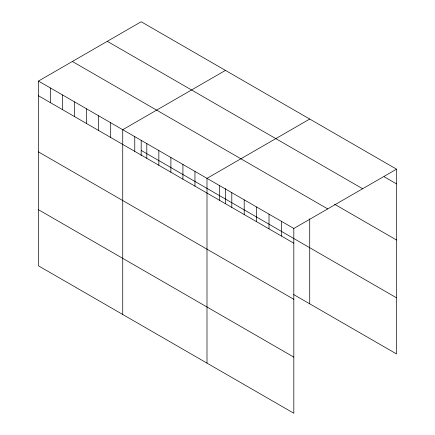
<?xml version="1.0" encoding="UTF-8"?>
<svg xmlns="http://www.w3.org/2000/svg" width="435" height="435" viewBox="0 0 435 435"><rect width="100%" height="100%" fill="white"/><g stroke="black" fill="none" stroke-linecap="round" stroke-linejoin="round"><path stroke-width="0.65" d="M38.465 81.057L293.815 228.478L293.815 413.25L38.465 265.828L38.465 81.057L141.185 21.75L396.535 169.171L396.535 353.943L293.663 294.555M225.45 70.399L122.73 129.706L122.73 314.478M309.715 119.049L206.995 178.355L206.995 363.127M293.815 228.478L396.535 169.171M384.132 176.73L396.535 183.891M107.287 41.32L362.638 188.746M334.52 204.205L396.535 240.011M72.362 61.482L327.713 208.909M141.185 150.407L396.535 297.828M38.465 95.771L293.815 243.198M38.465 151.891L293.815 299.313M38.465 209.708L293.815 357.13M309.715 218.794L309.715 303.82M281.412 221.317L281.412 236.036M269.009 214.156L269.009 228.875M256.606 206.995L256.606 221.714M244.204 199.834L244.204 214.553M231.801 192.672L231.801 207.392M225.45 188.54L225.45 203.732M219.398 185.517L219.398 200.23M194.956 171.406L194.956 186.12M182.923 164.452L182.923 179.171M170.884 157.503L170.884 172.222M158.846 150.553L158.846 165.273M146.807 143.604L146.807 158.324M141.185 140.548L141.185 155.746M134.768 136.655L134.768 151.369M110.691 122.752L110.691 137.471M98.658 115.802L98.658 130.522M86.619 108.853L86.619 123.573M74.581 101.904L74.581 116.623M62.542 94.955L62.542 109.674M50.503 88.006L50.503 102.72"/></g></svg>
